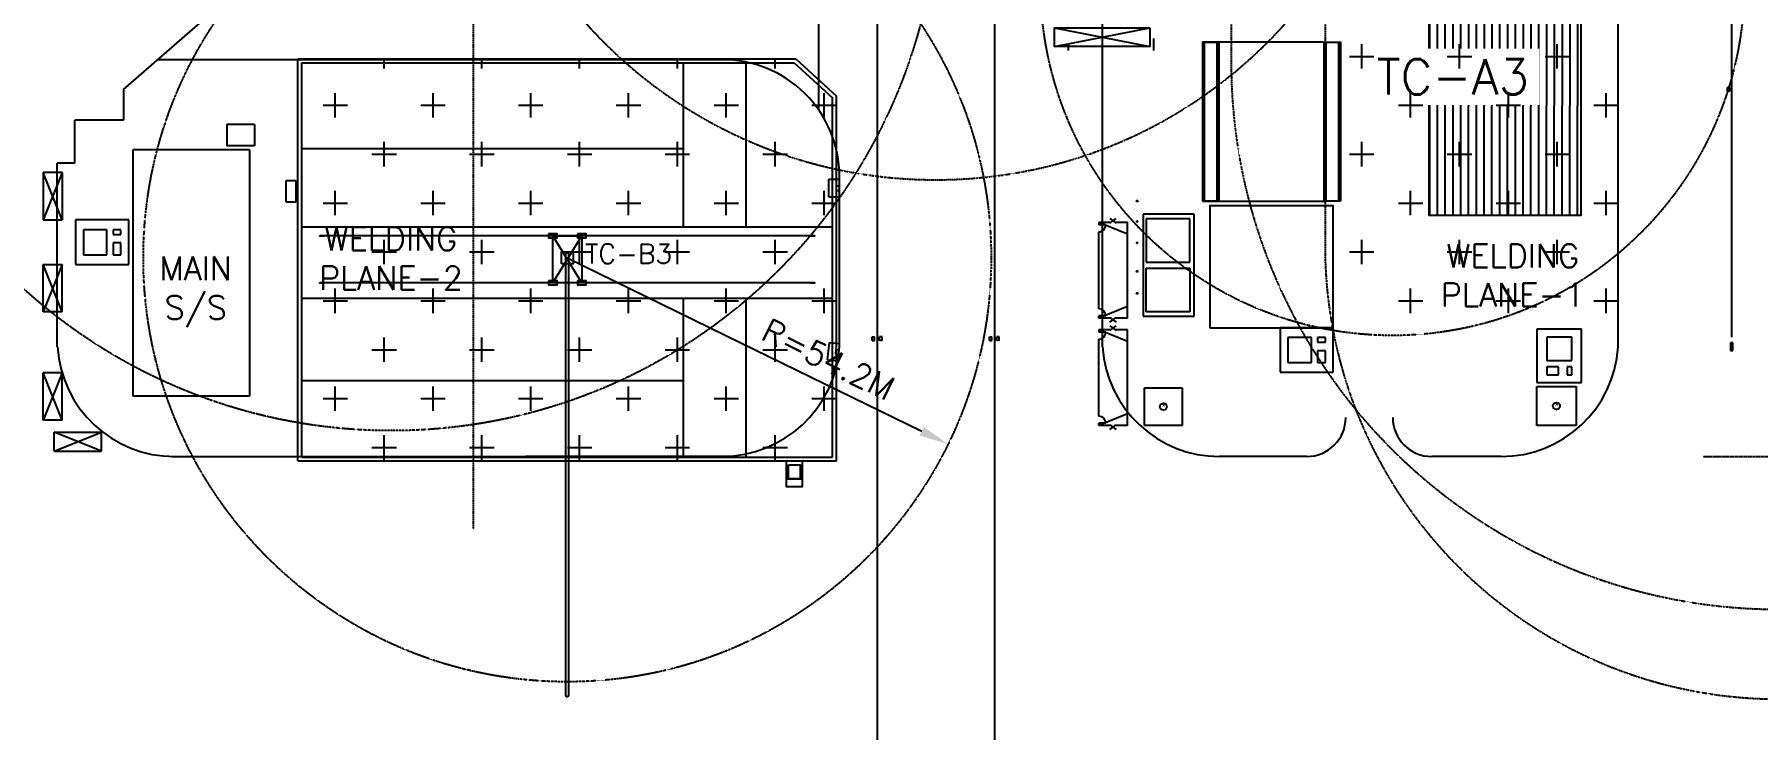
# Model space of a CAD drawing. Header units: inches. Extents: x 2621776591 to 2623670951, y 363331607 to 364354604.
# Drawn here: x 2622675610 to 2622895925, y 363482696 to 363571565 of the extents above; entities that cross this region are included whole.
import ezdxf
from ezdxf.enums import TextEntityAlignment as Align

# ---------------------------------------------------------------- set-up
doc = ezdxf.new("R2010")
doc.units = ezdxf.units.IN
doc.header["$MEASUREMENT"] = 0
for name, pattern in [('BORDERX2', [3.5, 1, -0.5, 1, -0.5, 0, -0.5]), ('DASHED2', [0.375, 0.25, -0.125]), ('HIDDEN', [0.375, 0.25, -0.125])]:
    doc.linetypes.add(name, pattern=pattern)
for name, color, linetype in [('ANCHOR POINT', 7, 'Continuous'), ('BLDG', 3, 'Continuous'), ('DIM', 8, 'Continuous'), ('GULLY', 8, 'Continuous'), ('LTOWER', 2, 'Continuous'), ('PLAN', 2, 'Continuous'), ('ROAD', 2, 'Continuous'), ('TEXT2', 1, 'Continuous'), ('TEXT3', 6, 'Continuous'), ('TOWER CRANE POSITION', 90, 'Continuous')]:
    doc.layers.add(name, color=color, linetype=linetype)
doc.layers.add('CRANE', color=7, linetype='Continuous', true_color=0x7f3f7f)
doc.styles.add('ROMANS', font='romans')
doc.styles.get("Standard").update_dxf_attribs({"font": 'arial.ttf'})
doc.dimstyles.new('D1500', dxfattribs={"dimtxt": 3000, "dimasz": 3750, "dimexe": 3000, "dimexo": 3000, "dimgap": 1500, "dimtad": 1, "dimdec": 0, "dimzin": 0, "dimdsep": 46, "dimtxsty": 'ROMANS', "dimcen": 0, "dimclrd": 8, "dimclre": 8, "dimclrt": 1, "dimadec": 0, "dimazin": 0, "dimtfac": 1, "dimtdec": 0, "dimtofl": 0, "dimtmove": 0, "dimatfit": 3, "dimfxl": 2, "dimtolj": 1, "dimtzin": 0, "dimarcsym": 0})

# ---------------------------------------------------------------- blocks, each defined once
blk = doc.blocks.new('A$C2FF43FD8')
at = {"layer": 'PLAN'}
for p, q in [((-510, 2256), (90, 1456)), ((90, 2256), (-510, 1456)), ((0, 2256), (0, 3690)), ((1475, 0), (0, 3690)), ((0, 3690), (300, 3690)), ((300, 2790), (300, 3690)), ((1200, 3690), (11030, 3690)), ((10755, 0), (12230, 3690)), ((12230, 3690), (11930, 3690)), ((11930, 2790), (11930, 3690)), ((12140, 2256), (12740, 1456)), ((12740, 2256), (12140, 1456)), ((12230, 2256), (12230, 3690)), ((0, 0), (0, 1456)), ((0, 0), (12230, 0)), ((12230, 0), (12230, 1456))]:
    blk.add_line(p, q, dxfattribs=at)
for centre, start, end in [((300, 3690), 270.00005, 0.00003), ((11930, 3690), 180.00003, 270.00005)]:
    blk.add_arc(centre, 900, start, end, dxfattribs=at)
blk = doc.blocks.new('A$C3CC9201D')
at = {"layer": 'PLAN'}
for p, q in [((-2400, 0), (0, 12200)), ((0, 0), (-2400, 12200))]:
    blk.add_line(p, q, dxfattribs=at)
blk.add_lwpolyline([(-2400, 12200), (0, 12200), (0, 0), (-2400, 0)], close=True, dxfattribs=at)
blk = doc.blocks.new('*D168')
at = {"layer": 'Defpoints', "color": 0, "transparency": 16777216}
for p in [(2622743734, 363543003), (2622792422, 363519189)]:
    blk.add_point(p, dxfattribs=at)
at = {"layer": 'TOWER CRANE POSITION', "color": 8, "lineweight": -2, "transparency": 16777216}
blk.add_line((2622765922, 363532151), (2622789053, 363520837), dxfattribs=at)
at = {"layer": 'TOWER CRANE POSITION', "color": 8, "transparency": 16777216}
blk.add_solid([(2622789328, 363521398), (2622788778, 363520275), (2622792422, 363519189)], dxfattribs=at)
at = {"layer": 'TOWER CRANE POSITION', "color": 10, "transparency": 16777216, "insert": (2622777121, 363530012), "char_height": 3000, "attachment_point": 5, "rotation": 333.93565, "style": 'ROMANS'}
blk.add_mtext('\\A1;R=54.2M', dxfattribs=at)
blk = doc.blocks.new('A$C8e8fa908')
h = blk.add_hatch()
h.set_pattern_fill('CROSS', color=190, scale=25000)
h.paths.add_polyline_path([(0, 0), (0, -29285), (0, -51422), (68860, -51422), (68860, -4773), (63658, 0)])
blk = doc.blocks.new('A$C025c3eea')
h = blk.add_hatch()
h.set_pattern_fill('CROSS', color=190, scale=25000)
h.paths.add_polyline_path([(-36791, -137395), (-36791, -172596), (0, -172596), (0, 0), (-72063, 0), (-72063, -133129), (-74354, -133129), (-74354, -138929), (-61154, -138929), (-61154, -137395)])

msp = doc.modelspace()

# ---------------------------------------------------------------- hatches: boundary and pattern name
at = {"layer": 'PLAN'}
h = msp.add_hatch(dxfattribs=at)
h.set_pattern_fill('ANSI31', color=9, scale=8000, angle=45)
h.set_pattern_definition([(90, (0, 0), (-1000, 0), [])])
h.paths.add_polyline_path([(2622859805.7, 363616874.3), (2622859805.7, 363621858.5), (2622853893.8, 363621858.5), (2622853893.8, 363548480.9), (2622873393.8, 363548480.9), (2622873393.8, 363621858.5), (2622871055.7, 363621858.5), (2622871055.7, 363616874.3)])

# ---------------------------------------------------------------- linework, layer by layer
at = {"color": 190}
msp.add_line((2622818721.3, 363569533.6), (2622818721.3, 363571067.8), dxfattribs=at)
at = {"color": 8, "linetype": 'DASHED2', "ltscale": 5}
msp.add_line((2622888960, 363517609.7, 0), (2622908252.4, 363517609.7, 0), dxfattribs=at)
at = {"layer": 'ANCHOR POINT'}
for p, q in [((2622892085.7, 363564314.8), (2622892085.7, 363564764.8)), ((2622892385.7, 363564764.8), (2622892085.7, 363564764.8)), ((2622892385.7, 363564314.8), (2622892085.7, 363564314.8)), ((2622892385.7, 363564314.8), (2622892385.7, 363564764.8)), ((2622782708.8, 363532887.5), (2622783008.8, 363532887.5)), ((2622782708.8, 363532437.5), (2622782708.8, 363532887.5)), ((2622783008.8, 363532437.5), (2622783008.8, 363532887.5)), ((2622783678.8, 363532437.5), (2622783678.8, 363532887.5)), ((2622783978.8, 363532887.5), (2622783678.8, 363532887.5)), ((2622783978.8, 363532437.5), (2622783978.8, 363532887.5)), ((2622797708.8, 363532437.5), (2622797708.8, 363532887.5)), ((2622797708.8, 363532887.5), (2622798008.8, 363532887.5)), ((2622798008.8, 363532437.5), (2622798008.8, 363532887.5)), ((2622798678.8, 363532437.5), (2622798678.8, 363532887.5)), ((2622798978.8, 363532887.5), (2622798678.8, 363532887.5)), ((2622798978.8, 363532437.5), (2622798978.8, 363532887.5)), ((2622782708.8, 363532437.5), (2622783008.8, 363532437.5)), ((2622783978.8, 363532437.5), (2622783678.8, 363532437.5)), ((2622797708.8, 363532437.5), (2622798008.8, 363532437.5)), ((2622798978.8, 363532437.5), (2622798678.8, 363532437.5))]:
    msp.add_line(p, q, dxfattribs=at)
at = {"layer": 'BLDG'}
for p, q in [((2622700213.8, 363560068.9), (2622700213.8, 363557318.9)), ((2622703743.8, 363560068.9), (2622700213.8, 363560068.9)), ((2622703743.8, 363560068.9), (2622703743.8, 363557318.9)), ((2622703103.8, 363556818.9), (2622688173.8, 363556818.9)), ((2622688173.8, 363556818.9), (2622688173.8, 363525320.4)), ((2622703743.8, 363557318.9), (2622700213.8, 363557318.9)), ((2622703103.8, 363556818.9), (2622703103.8, 363525320.4)), ((2622703103.8, 363525320.4), (2622688173.8, 363525320.4))]:
    msp.add_line(p, q, dxfattribs=at)
at = {"layer": 'BLDG', "linetype": 'ByBlock'}
for p, q in [((2622823874.9, 363548567.8), (2622817374.9, 363548567.8)), ((2622817374.9, 363548567.8), (2622817374.9, 363535567.8)), ((2622817734.9, 363548002.8), (2622817734.9, 363542442.8)), ((2622823319.9, 363548002.8), (2622817734.9, 363548002.8)), ((2622823319.9, 363542442.8), (2622823319.9, 363548002.8)), ((2622823874.9, 363535567.8), (2622823874.9, 363548567.8)), ((2622817734.9, 363542442.8), (2622823319.9, 363542442.8)), ((2622817734.9, 363536097.8), (2622817734.9, 363541692.8)), ((2622817734.9, 363541692.8), (2622823319.9, 363541692.8)), ((2622823319.9, 363541692.8), (2622823319.9, 363536097.8)), ((2622817374.9, 363535567.8), (2622823874.9, 363535567.8)), ((2622823319.9, 363536097.8), (2622817734.9, 363536097.8))]:
    msp.add_line(p, q, dxfattribs=at)
at = {"layer": 'BLDG'}
msp.add_lwpolyline([(2622825874.9, 363534067.8), (2622841674.9, 363534067.8), (2622841674.9, 363549667.8), (2622825874.9, 363549667.8)], close=True, dxfattribs=at)
at = {"layer": 'BLDG', "linetype": 'ByBlock'}
for centre in [(2622816597.1, 363550275.3), (2622816597.1, 363547644), (2622816597.1, 363544922.6), (2622816597.1, 363541284.8), (2622816597.1, 363538475.2)]:
    msp.add_circle(centre, 73.8, dxfattribs=at)
at = {"layer": 'CRANE', "linetype": 'BORDERX2'}
for p, q in [((2622828621.1, 364111009, 0), (2622828621.1, 363568050.6, 0)), ((2622840620.7, 364087548.4, 0), (2622840620.7, 363544555.7, 0)), ((2622731741.9, 363508303.7, 0), (2622731743.9, 364077742.3, 0))]:
    msp.add_line(p, q, dxfattribs=at)
for centre, radius, start, end in [((2622790843.7, 363612984.6, 0), 60000, 180, 0), ((2622898620.7, 363568069.6, 0), 70000, 180, 0), ((2622898620.7, 363544593.5, 0), 58000, 179.984697, 0.015303)]:
    msp.add_arc(centre, radius, start, end, dxfattribs=at)
at = {"layer": 'GULLY'}
for p, q in [((2622777195.7, 363553052.6), (2622778545.7, 363553052.6)), ((2622777195.7, 363550812.6), (2622777195.7, 363553052.6)), ((2622777195.7, 363550812.6), (2622778545.7, 363550812.6)), ((2622778145.7, 363552232.6), (2622778545.7, 363552232.6)), ((2622778145.7, 363551632.6), (2622778145.7, 363552232.6)), ((2622778145.7, 363551632.6), (2622778545.7, 363551632.6)), ((2622777013.4, 363529970.6), (2622777249.9, 363532198.1)), ((2622777249.9, 363532198.1), (2622778592.3, 363532055.6)), ((2622778055.6, 363530684.6), (2622778118.9, 363531281.2)), ((2622778055.6, 363530684.6), (2622778453.4, 363530642.4)), ((2622778118.9, 363531281.2), (2622778516.7, 363531239)), ((2622777013.4, 363529970.6), (2622778345.2, 363529829.2))]:
    msp.add_line(p, q, dxfattribs=at)
at = {"layer": 'LTOWER'}
for p, q in [((2622817553.8, 363521566.9), (2622817553.8, 363526366.9)), ((2622817553.8, 363526366.9), (2622822353.8, 363526366.9)), ((2622822353.8, 363526366.9), (2622822353.8, 363521566.9)), ((2622867715.5, 363526566.9), (2622872715.5, 363526566.9)), ((2622867715.5, 363521566.9), (2622867715.5, 363526566.9)), ((2622872715.5, 363526566.9), (2622872715.5, 363521566.9)), ((2622822353.8, 363521566.9), (2622817553.8, 363521566.9)), ((2622872715.5, 363521566.9), (2622867715.5, 363521566.9))]:
    msp.add_line(p, q, dxfattribs=at)
for centre in [(2622819953.8, 363523966.9), (2622870215.5, 363524066.9)]:
    msp.add_circle(centre, 450, dxfattribs=at)
at = {"layer": 'PLAN'}
for p, q in [((2622709303.8, 363539168.4), (2622709303.8, 363568453.3)), ((2622709303.8, 363568453.3), (2622772962.2, 363568453.3)), ((2622709803.8, 363517530.9), (2622709803.8, 363567953.4)), ((2622709803.8, 363567953.4), (2622772766.7, 363567953.4)), ((2622758584.5, 363547003.4), (2622758584.5, 363567953.4)), ((2622758584.5, 363546933.4), (2622758584.5, 363567953.4)), ((2622766621.3, 363547003.4), (2622766621.3, 363567953.4)), ((2622766621.3, 363546933.4), (2622766621.3, 363567953.4)), ((2622772766.7, 363567953.4), (2622777663.8, 363563462.9)), ((2622772962.2, 363568453.3), (2622778163.8, 363563680.4)), ((2622777663.8, 363517530.9), (2622777663.8, 363563462.9)), ((2622778163.8, 363517030.9), (2622778163.8, 363563680.4)), ((2622778163.8, 363517030.9), (2622778163.8, 363563680.4)), ((2622709803.8, 363556981.5), (2622758584.5, 363556981.5)), ((2622676743.8, 363553916.9), (2622676743.8, 363547856.9)), ((2622679163.8, 363553916.9), (2622676743.8, 363547856.9)), ((2622679163.8, 363547856.9), (2622676743.8, 363553916.9)), ((2622679163.8, 363553916.9), (2622676743.8, 363553916.9)), ((2622679163.8, 363553916.9), (2622679163.8, 363547856.9)), ((2622813118.9, 363547436.9), (2622813918.9, 363548036.9)), ((2622813118.9, 363548036.9), (2622813918.9, 363547436.9)), ((2622676743.8, 363547856.9), (2622679163.8, 363547856.9)), ((2622680873.8, 363547856.9), (2622680873.8, 363542156.9)), ((2622687673.8, 363547856.9), (2622680873.8, 363547856.9)), ((2622684873.8, 363546606.9), (2622681873.8, 363546606.9)), ((2622681873.8, 363546606.9), (2622681873.8, 363543406.9)), ((2622684873.8, 363543406.9), (2622684873.8, 363546606.9)), ((2622685673.8, 363546606.9), (2622685673.8, 363546006.9)), ((2622686673.8, 363546606.9), (2622685673.8, 363546606.9)), ((2622685673.8, 363546006.9), (2622686673.8, 363546006.9)), ((2622686673.8, 363546006.9), (2622686673.8, 363546606.9)), ((2622687673.8, 363542156.9), (2622687673.8, 363547856.9)), ((2622777663.8, 363546933.4), (2622709803.8, 363546933.4)), ((2622813118.9, 363547526.9), (2622811684.9, 363547526.9)), ((2622811684.9, 363547526.9), (2622811684.9, 363547226.9)), ((2622815374.9, 363546051.9), (2622811684.9, 363547526.9)), ((2622812584.9, 363547226.9), (2622811684.9, 363547226.9)), ((2622811684.9, 363536496.9), (2622811684.9, 363546326.9)), ((2622815374.9, 363547526.9), (2622813918.9, 363547526.9)), ((2622815374.9, 363535296.9), (2622815374.9, 363547526.9)), ((2622686673.8, 363544906.9), (2622685673.8, 363544906.9)), ((2622685673.8, 363544906.9), (2622685673.8, 363543406.9)), ((2622686673.8, 363543406.9), (2622686673.8, 363544906.9)), ((2622679163.8, 363536096.9), (2622676743.8, 363542156.9)), ((2622676743.8, 363536096.9), (2622676743.8, 363542156.9)), ((2622676743.8, 363542156.9), (2622679163.8, 363542156.9)), ((2622679163.8, 363542156.9), (2622676743.8, 363536096.9)), ((2622679163.8, 363536096.9), (2622679163.8, 363542156.9)), ((2622680873.8, 363542156.9), (2622687673.8, 363542156.9)), ((2622681873.8, 363543406.9), (2622684873.8, 363543406.9)), ((2622685673.8, 363543406.9), (2622686673.8, 363543406.9)), ((2622709303.8, 363517030.9), (2622709303.8, 363539168.4)), ((2622709803.8, 363537863.4), (2622777663.8, 363537863.4)), ((2622758584.5, 363517530.9), (2622758584.5, 363537863.4)), ((2622766621.3, 363517530.9), (2622766621.3, 363537863.4)), ((2622679163.8, 363536096.9), (2622676743.8, 363536096.9)), ((2622815374.9, 363536771.9), (2622811684.9, 363535296.9)), ((2622811684.9, 363535296.9), (2622811684.9, 363535596.9)), ((2622812584.9, 363535596.9), (2622811684.9, 363535596.9)), ((2622813118.9, 363535296.9), (2622811684.9, 363535296.9)), ((2622813118.9, 363534786.9), (2622813918.9, 363535386.9)), ((2622813118.9, 363535386.9), (2622813918.9, 363534786.9)), ((2622815374.9, 363535296.9), (2622813918.9, 363535296.9)), ((2622841674.9, 363534067.8), (2622834874.9, 363534067.8)), ((2622834874.9, 363534067.8), (2622834874.9, 363528367.8)), ((2622835874.9, 363532817.8), (2622835874.9, 363529617.8)), ((2622838874.9, 363532817.8), (2622835874.9, 363532817.8)), ((2622838874.9, 363529617.8), (2622838874.9, 363532817.8)), ((2622839674.9, 363532817.8), (2622839674.9, 363532217.8)), ((2622840674.9, 363532817.8), (2622839674.9, 363532817.8)), ((2622840674.9, 363532217.8), (2622840674.9, 363532817.8)), ((2622841674.9, 363528367.8), (2622841674.9, 363534067.8)), ((2622867715.5, 363533866.9), (2622867715.5, 363527066.9)), ((2622873415.5, 363533866.9), (2622867715.5, 363533866.9)), ((2622872165.5, 363532866.9), (2622868965.5, 363532866.9)), ((2622868965.5, 363532866.9), (2622868965.5, 363529866.9)), ((2622872165.5, 363529866.9), (2622872165.5, 363532866.9)), ((2622873415.5, 363527066.9), (2622873415.5, 363533866.9)), ((2622839674.9, 363532217.8), (2622840674.9, 363532217.8)), ((2622839674.9, 363531117.8), (2622839674.9, 363529617.8)), ((2622840674.9, 363531117.8), (2622839674.9, 363531117.8)), ((2622840674.9, 363529617.8), (2622840674.9, 363531117.8)), ((2622679163.8, 363522260.4), (2622676743.8, 363528320.4)), ((2622676743.8, 363522260.4), (2622676743.8, 363528320.4)), ((2622679163.8, 363528320.4), (2622676743.8, 363528320.4)), ((2622679163.8, 363528320.4), (2622676743.8, 363522260.4)), ((2622679163.8, 363522260.4), (2622679163.8, 363528320.4)), ((2622834874.9, 363528367.8), (2622841674.9, 363528367.8)), ((2622835874.9, 363529617.8), (2622838874.9, 363529617.8)), ((2622839674.9, 363529617.8), (2622840674.9, 363529617.8)), ((2622868965.5, 363529866.9), (2622872165.5, 363529866.9)), ((2622868965.5, 363529066.9), (2622868965.5, 363528066.9)), ((2622870465.5, 363529066.9), (2622868965.5, 363529066.9)), ((2622870465.5, 363528066.9), (2622870465.5, 363529066.9)), ((2622871565.5, 363529066.9), (2622871565.5, 363528066.9)), ((2622872165.5, 363529066.9), (2622871565.5, 363529066.9)), ((2622872165.5, 363528066.9), (2622872165.5, 363529066.9)), ((2622709803.8, 363527314.9), (2622758584.5, 363527314.9)), ((2622867715.5, 363527066.9), (2622873415.5, 363527066.9)), ((2622868965.5, 363528066.9), (2622870465.5, 363528066.9)), ((2622871565.5, 363528066.9), (2622872165.5, 363528066.9)), ((2622679163.8, 363522260.4), (2622676743.8, 363522260.4)), ((2622678112.4, 363518302.9), (2622684172.4, 363520722.9)), ((2622678112.4, 363520722.9), (2622684172.4, 363520722.9)), ((2622684172.4, 363518302.9), (2622678112.4, 363520722.9)), ((2622678112.4, 363518302.9), (2622678112.4, 363520722.9)), ((2622684172.4, 363518302.9), (2622684172.4, 363520722.9)), ((2622678112.4, 363518302.9), (2622684172.4, 363518302.9)), ((2622709803.8, 363517530.9), (2622777663.8, 363517530.9)), ((2622709303.8, 363517030.9), (2622778163.8, 363517030.9))]:
    msp.add_line(p, q, dxfattribs=at)
at = {"layer": 'PLAN', "ltscale": 20}
for p, q in [((2622707813.8, 363552908), (2622709013.8, 363552908)), ((2622707813.8, 363550108), (2622707813.8, 363552908)), ((2622709013.8, 363552908), (2622709013.8, 363550108)), ((2622709013.8, 363550108), (2622707813.8, 363550108))]:
    msp.add_line(p, q, dxfattribs=at)
at = {"layer": 'PLAN', "linetype": 'ByBlock'}
msp.add_line((2622771760.6, 363514730.9), (2622773760.6, 363514730.9), dxfattribs=at)
at = {"layer": 'PLAN'}
msp.add_lwpolyline([(2622853893.8, 363621858.5), (2622853893.8, 363548480.9), (2622873393.8, 363548480.9), (2622873393.8, 363621858.5)], dxfattribs=at)
for points in [[(2622824964.9, 363550267.8), (2622827024.9, 363550267.8), (2622827024.9, 363570567.8), (2622824964.9, 363570567.8)], [(2622825214.9, 363570567.8), (2622826774.9, 363570567.8), (2622826774.9, 363550267.8), (2622825214.9, 363550267.8)], [(2622827024.9, 363550267.8), (2622840524.9, 363550267.8), (2622840524.9, 363570567.8), (2622827024.9, 363570567.8)], [(2622842584.9, 363550267.8), (2622840524.9, 363550267.8), (2622840524.9, 363570567.8), (2622842584.9, 363570567.8)], [(2622840774.9, 363570567.8), (2622842334.9, 363570567.8), (2622842334.9, 363550267.8), (2622840774.9, 363550267.8)]]:
    msp.add_lwpolyline(points, close=True, dxfattribs=at)
at = {"layer": 'PLAN', "linetype": 'ByBlock'}
for points in [[(2622771760.6, 363517030.9), (2622773760.6, 363517030.9), (2622773760.6, 363513730.9), (2622771760.6, 363513730.9)], [(2622772010.6, 363516530.9), (2622773510.6, 363516530.9), (2622773510.6, 363514730.9), (2622772010.6, 363514730.9)]]:
    msp.add_lwpolyline(points, close=True, dxfattribs=at)
at = {"layer": 'PLAN'}
for centre, start, end in [((2622811684.9, 363547226.9), 270.000027, 0.000055), ((2622811684.9, 363535596.9), 0.000055, 90.000027)]:
    msp.add_arc(centre, 900, start, end, dxfattribs=at)
at = {"layer": 'ROAD'}
for p, q in [((2622878112.8, 363531609.8), (2622878086, 363621858.5)), ((2622686973.8, 363564518.9), (2622700368.1, 363576218.9)), ((2622775860.2, 363576220.3), (2622775860.4, 363565827.2)), ((2622775860.2, 363576220.3), (2622775860.4, 363561951.3)), ((2622812145.8, 363575333.6), (2622812145.7, 363531609.8)), ((2622763546, 363568341.4), (2622691341.3, 363568334)), ((2622686973.8, 363564518.9), (2622686973.8, 363560618.9)), ((2622680773.7, 363555113), (2622680773.7, 363560618.9)), ((2622686973.8, 363560618.9), (2622680773.7, 363560618.9)), ((2622678511, 363531609.8), (2622678511, 363555113)), ((2622680773.7, 363555113), (2622678511, 363555113)), ((2622778545.7, 363531609.8), (2622778545.8, 363553418.9)), ((2622693219.5, 363517611.3), (2622738457, 363517611.3)), ((2622738457, 363517635.5), (2622763575.9, 363517635.5)), ((2622838274.9, 363517602.6), (2622827145.7, 363517602.6)), ((2622863145.8, 363517602.6), (2622854274.9, 363517602.6))]:
    msp.add_line(p, q, dxfattribs=at)
for centre, radius, start, end in [((2622763611.8, 363553407.6), 14934, 0.043654, 90.252315), ((2622693511, 363532602.5), 15000, 183.794385, 270.000027), ((2622763550.7, 363532667.8), 15032.3, 269.981166, 355.963942), ((2622827145.7, 363532602.6), 15000, 183.794935, 270), ((2622863145.7, 363532602.6), 15000, 270, 356.204984), ((2622838274.9, 363522602.6), 5000, 270, 0), ((2622854274.9, 363522602.6), 5000, 180, 270)]:
    msp.add_arc(centre, radius, start, end, dxfattribs=at)
at = {"layer": 'TEXT2'}
for p, q in [((2622892620.7, 363532869.8), (2622892620.7, 364121959.8)), ((2622783343.8, 364118942.5), (2622783343.8, 363460242.5)), ((2622798343.8, 364118942.5), (2622798343.8, 363460242.5)), ((2622774863.8, 363545803.4), (2622712603.8, 363545803.4)), ((2622774863.8, 363539803.4), (2622712603.8, 363539803.4)), ((2622892770.7, 363532139.8), (2622892470.7, 363532139.8)), ((2622892470.7, 363532139.8), (2622892470.7, 363531139.8)), ((2622892470.7, 363531139.8), (2622892770.7, 363531139.8)), ((2622892770.7, 363531151.3), (2622892770.7, 363532139.8))]:
    msp.add_line(p, q, dxfattribs=at)
for points in [[(2622712103.8, 363545843.4), (2622712603.8, 363545843.4), (2622712603.8, 363545763.4), (2622712103.8, 363545763.4)], [(2622774863.8, 363545843.4), (2622775363.8, 363545843.4), (2622775363.8, 363545763.4), (2622774863.8, 363545763.4)], [(2622712103.8, 363539843.4), (2622712603.8, 363539843.4), (2622712603.8, 363539763.4), (2622712103.8, 363539763.4)], [(2622774863.8, 363539843.4), (2622775363.8, 363539843.4), (2622775363.8, 363539763.4), (2622774863.8, 363539763.4)]]:
    msp.add_lwpolyline(points, close=True, dxfattribs=at)
at = {"layer": 'TOWER CRANE POSITION'}
for p, q in [((2622741883.8, 363539803.4), (2622745583.8, 363545803.4)), ((2622745583.8, 363539803.4), (2622741883.8, 363545803.4))]:
    msp.add_line(p, q, dxfattribs=at)
at = {"layer": 'TOWER CRANE POSITION', "color": 8}
msp.add_line((2622743733.8, 363543003.4), (2622765921.8, 363532150.7), dxfattribs=at)
at = {"layer": 'TOWER CRANE POSITION'}
for points in [[(2622741332.5, 363546063.7), (2622741332.5, 363545543), (2622742435.1, 363545543), (2622742435.1, 363546063.7)], [(2622741883.8, 363539803.4), (2622741883.8, 363545803.4), (2622745583.8, 363545803.4), (2622745583.8, 363539803.4)], [(2622745032.5, 363546063.7), (2622745032.5, 363545543), (2622746135.1, 363545543), (2622746135.1, 363546063.7)], [(2622742979.9, 363542249.5), (2622742979.9, 363543757.3), (2622744487.7, 363543757.3), (2622744487.7, 363542249.5)], [(2622741332.5, 363540063.7), (2622741332.5, 363539543), (2622742435.1, 363539543), (2622742435.1, 363540063.7)], [(2622745032.5, 363540063.7), (2622745032.5, 363539543), (2622746135.1, 363539543), (2622746135.1, 363540063.7)]]:
    msp.add_lwpolyline(points, close=True, dxfattribs=at)
msp.add_lwpolyline([(2622743557.4, 363543456.1, -1), (2622743910.1, 363543456.1), (2622743910.1, 363487069.5, -1), (2622743557.4, 363487069.5)], format="xyb", close=True, dxfattribs=at)
at = {"layer": 'TOWER CRANE POSITION', "linetype": 'HIDDEN', "ltscale": 3}
msp.add_circle((2622721243.8, 363590909.7), 70000, dxfattribs=at)
at = {"layer": 'TOWER CRANE POSITION', "color": 90, "linetype": 'HIDDEN', "ltscale": 3}
for centre, radius in [((2622849243.7, 363578080.9), 45000), ((2622743733.8, 363543003.4), 54200)]:
    msp.add_circle(centre, radius, dxfattribs=at)

# ---------------------------------------------------------------- block references
at = {"color": 190}
msp.add_blockref('A$C8e8fa908', (2622709303.8, 363568453.3), dxfattribs=at)
at = {"layer": 'DIM', "rotation": 90}
msp.add_blockref('A$C2FF43FD8', (2622815374.9, 363521566.9), dxfattribs=at)
at = {"layer": 'PLAN', "linetype": 'Continuous', "rotation": 270}
msp.add_blockref('A$C3CC9201D', (2622806021.3, 363570033.6), dxfattribs=at)

# ---------------------------------------------------------------- texts
at = {"layer": 'LTOWER'}
for p in [(2622819953.8, 363523966.9), (2622870215.5, 363524066.9)]:
    msp.add_text('*', height=900.9, rotation=349.22049, dxfattribs=at).set_placement(p, align=Align.MIDDLE)
at = {"layer": 'TEXT2', "char_height": 3000, "attachment_point": 5, "style": 'ROMANS'}
for s, insert, width in [('\\A1;WELDING PLANE-2', (2622721184.3, 363542933.4), 14923.867), ('\\A1;WELDING PLANE-1', (2622864626, 363540765.9), 30184.555), ('\\A1;MAIN S/S', (2622696236.9, 363538662.7), 11179.042)]:
    msp.add_mtext(s, dxfattribs=dict(at, insert=insert, width=width))
at = {"layer": 'TEXT3', "style": 'ROMANS'}
msp.add_text('TC-B3', height=2500, dxfattribs=at).set_placement((2622746005.7, 363542273.9))

# ---------------------------------------------------------------- dimensions: what is measured, and where the dimension line sits
at = {"layer": 'TOWER CRANE POSITION'}
dim = msp.add_radius_dim(center=(2622743733.8, 363543003.4), mpoint=(2622792421.7, 363519189), text='R=54.2M', dimstyle='D1500', override={"dimclrt": 10}, dxfattribs=at)
dim.commit()
dim.dimension.update_dxf_attribs({"geometry": '*D168', "text_midpoint": (2622775803.1, 363527317.5), "dimtype": 164})

# ---------------------------------------------------------------- next in the draw order: texts
at = {"layer": 'TEXT3', "insert": (2622856953.1, 363566159.5), "char_height": 4500, "attachment_point": 5, "style": 'ROMANS', "bg_fill": 3, "box_fill_scale": 1.3, "bg_fill_color": 256, "bg_fill_transparency": 0}
msp.add_mtext('\\A1;TC-A3', dxfattribs=at)

# ---------------------------------------------------------------- next in the draw order: block references
at = {"color": 190}
msp.add_blockref('A$C025c3eea', (2622879875.6, 363708462.9), dxfattribs=at)

doc.saveas('drawing.dxf')
